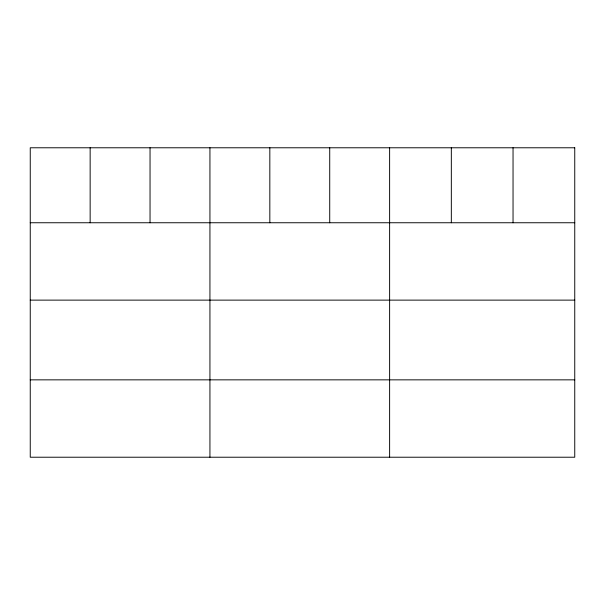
<?xml version="1.0" encoding="UTF-8"?>
<svg xmlns="http://www.w3.org/2000/svg" width="605" height="605" viewBox="0 0 605 605"><rect width="100%" height="100%" fill="white"/><g stroke="black" fill="none" stroke-linecap="round" stroke-linejoin="round"><path stroke-width="0.91" d="M30.25 222.753L574.75 222.753M30.25 300.125L574.75 300.125M30.25 379.849L574.75 379.849M513.04 147.779L513.04 222.753M451.33 147.779L451.33 222.753M389.62 147.779L389.62 457.221M329.725 147.779L329.725 222.753M269.83 147.779L269.83 222.753M209.935 147.779L209.935 457.221M150.04 147.779L150.04 222.753M90.145 147.779L90.145 222.753M574.75 147.779L30.25 147.779L30.25 457.221L574.75 457.221L574.75 147.779"/></g></svg>
